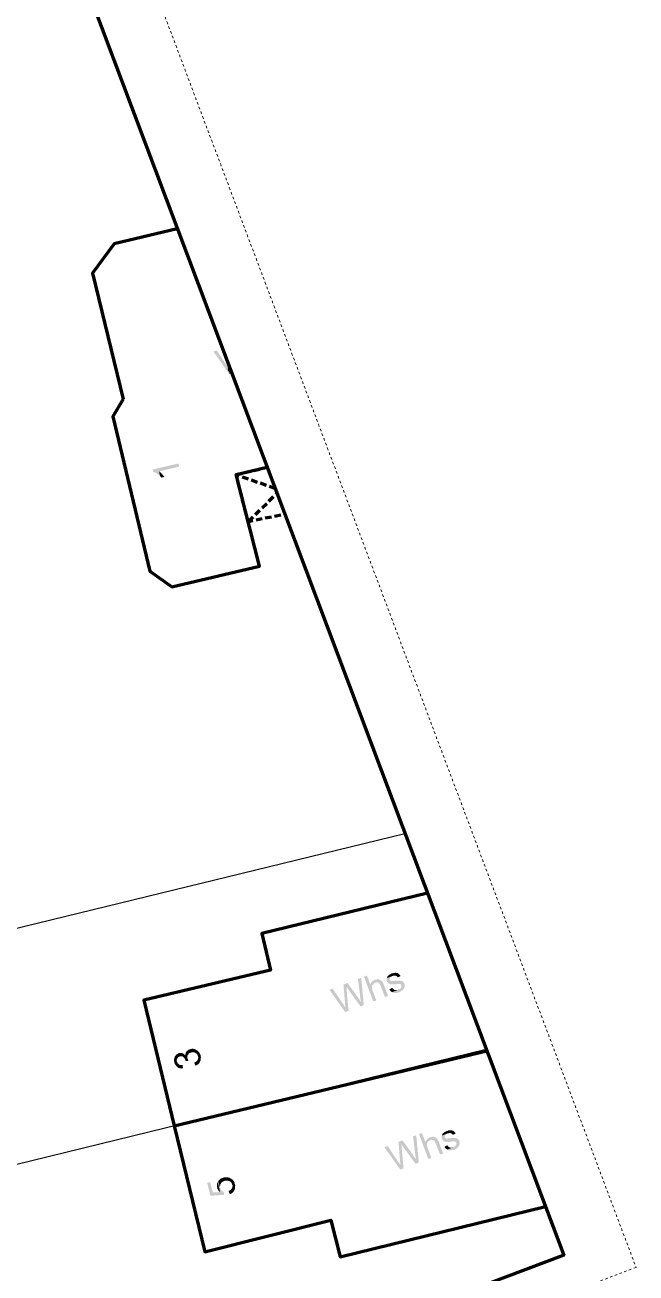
# Model space of a CAD drawing. Header units: metres. Extents: x -47 to 309, y -25 to 105.
# Drawn here: x 187.15 to 211.33, y 1.85 to 51.2 of the extents above; entities that cross this region are included whole.
import ezdxf

# ---------------------------------------------------------------- set-up
doc = ezdxf.new("R2010")
doc.units = ezdxf.units.M
doc.linetypes.add('AUSGEZOGEN', pattern=[0])
doc.linetypes.add('PUNKT2_S9', pattern=[0.001, 0, -0.001])
doc.layers.add('XR$1$STANDARD_1', color=7, linetype='AUSGEZOGEN', lineweight=25)

msp = doc.modelspace()

# ---------------------------------------------------------------- hatches: boundary and pattern name
at = {"layer": 'XR$1$STANDARD_1', "linetype": 'AUSGEZOGEN', "lineweight": 140, "transparency": 33554687}
h = msp.add_hatch(color=7, dxfattribs=at)
h.set_gradient(color2=(0, 0, 0), one_color=1)
h.paths.add_polyline_path([(194.7382, 38.3294), (194.6094, 38.2809), (195.2364, 37.3976), (195.2436, 37.5586), (195.2287, 37.5982), (195.2076, 37.6242), (195.2001, 37.644), (195.179, 37.67), (195.1678, 37.6997), (195.1504, 37.7158), (195.1293, 37.7417)], flags=0)
h = msp.add_hatch(color=7, dxfattribs=at)
h.set_gradient(color2=(0, 0, 0), one_color=1)
h.paths.add_polyline_path([(195.3256, 37.4312), (195.2364, 37.3976), (195.2436, 37.5586), (195.2733, 37.5698), (195.3125, 37.4658)], flags=0)
h = msp.add_hatch(color=7, dxfattribs=at)
h.set_gradient(color2=(0, 0, 0), one_color=1)
h.paths.add_polyline_path([(195.3125, 37.4658), (195.2436, 37.5586), (195.2733, 37.5698), (195.2957, 37.5104)], flags=0)
h = msp.add_hatch(color=7, dxfattribs=at)
h.set_gradient(color2=(0, 0, 0), one_color=1)
h.paths.add_polyline_path([(192.2043, 33.6196), (192.2243, 33.5367), (192.228, 33.5268), (192.2516, 33.5243), (192.2788, 33.512), (192.3061, 33.4997), (192.3334, 33.4873), (192.3606, 33.475), (192.3817, 33.449), (192.4053, 33.4466), (192.4264, 33.4206), (192.4437, 33.4045), (192.471, 33.3922), (192.4921, 33.3662), (192.4584, 33.5457), (193.2582, 33.7341), (193.2233, 33.8567)], flags=0)
h = msp.add_hatch(color=7, dxfattribs=at)
h.set_gradient(color2=(0, 0, 0), one_color=1)
h.paths.add_polyline_path([(192.4921, 33.3662), (192.5095, 33.3501), (192.5306, 33.3241), (192.5517, 33.2982), (192.6643, 33.3293), (192.6532, 33.359), (192.6358, 33.3751), (192.6147, 33.4011), (192.5973, 33.4171), (192.5762, 33.4431), (192.5725, 33.453), (192.5415, 33.4753), (192.5241, 33.4913), (192.503, 33.5173), (192.4757, 33.5297), (192.4584, 33.5457)], flags=0)
h = msp.add_hatch(color=7, dxfattribs=at)
h.set_gradient(color2=(0, 0, 0), one_color=1)
h.paths.add_polyline_path([(200.4574, 13.5228), (200.3286, 13.4743), (200.419, 12.7845), (200.4091, 12.7808), (200.4203, 12.7511), (200.4178, 12.7275), (200.4191, 12.6941), (200.4303, 12.6644), (200.4316, 12.6309), (200.4391, 12.6111), (200.4404, 12.5777), (200.4478, 12.5579), (200.4308, 12.3931), (200.5595, 12.4417)], flags=0)
h = msp.add_hatch(color=7, dxfattribs=at)
h.set_gradient(color2=(0, 0, 0), one_color=1)
h.paths.add_polyline_path([(200.6851, 13.6087), (200.5663, 13.5639), (200.9358, 12.5835), (201.0546, 12.6283), (200.8979, 13.0442), (200.8966, 13.0776), (200.8854, 13.1073), (200.8841, 13.1408), (200.8766, 13.1606), (200.8791, 13.1841), (200.8914, 13.2114), (200.9037, 13.2387), (200.9198, 13.256), (200.9359, 13.2734), (200.9619, 13.2945), (200.9878, 13.3156), (201.0077, 13.3231), (200.8158, 13.2621)], flags=0)
h = msp.add_hatch(color=7, dxfattribs=at)
h.set_gradient(color2=(0, 0, 0), one_color=1)
h.paths.add_polyline_path([(200.9963, 13.4432), (200.9864, 13.4395), (200.9703, 13.4221), (200.9406, 13.4109), (200.9146, 13.3898), (200.8948, 13.3823), (200.8825, 13.3551), (200.8565, 13.334), (200.8404, 13.3166), (200.8281, 13.2893), (200.8158, 13.2621), (201.0077, 13.3231), (201.0572, 13.3417), (201.0807, 13.3393), (201.1141, 13.3406), (201.1414, 13.3282), (201.1452, 13.3183), (201.1588, 13.3122), (201.1799, 13.2862), (201.1973, 13.2701), (201.2196, 13.2107), (201.4012, 12.7589), (201.5201, 12.8037), (201.3372, 13.2889), (201.3161, 13.3149), (201.2974, 13.3644), (201.2763, 13.3904), (201.259, 13.4065), (201.2453, 13.4126), (201.228, 13.4287), (201.2007, 13.4411), (201.1734, 13.4534), (201.1499, 13.4558), (201.1362, 13.462), (201.1127, 13.4644), (201.0793, 13.4632), (201.0297, 13.4445)], flags=0)
h = msp.add_hatch(color=7, dxfattribs=at)
h.set_gradient(color2=(0, 0, 0), one_color=1)
h.paths.add_polyline_path([(201.4694, 13.5084), (201.4669, 13.4849), (201.4608, 13.4712), (201.462, 13.4378), (201.4596, 13.4142), (201.4783, 13.3647), (201.4994, 13.3387), (201.5167, 13.3227), (201.5378, 13.2967), (201.5552, 13.2806), (201.5825, 13.2683), (201.606, 13.2658), (201.6432, 13.2572), (201.663, 13.2647), (201.6865, 13.2623), (201.7101, 13.2598), (201.7435, 13.2611), (201.767, 13.2587), (201.8104, 13.2637), (201.8438, 13.265), (201.8735, 13.2762), (201.9169, 13.2812), (201.9404, 13.2788), (201.964, 13.2764), (201.9875, 13.2739), (202.011, 13.2715), (202.0321, 13.2455), (202.0545, 13.1861), (202.0422, 13.1588), (202.0299, 13.1315), (202.0237, 13.1179), (202.0076, 13.1005), (201.9816, 13.0794), (201.9519, 13.0682), (201.9259, 13.0471), (201.6784, 12.9538), (201.7056, 12.9415), (201.7329, 12.9291), (201.7565, 12.9267), (201.7837, 12.9144), (201.8134, 12.9256), (201.837, 12.9231), (201.8704, 12.9244), (201.9001, 12.9356), (201.9336, 12.9369), (201.9831, 12.9556), (202.0091, 12.9767), (202.0388, 12.9879), (202.0548, 13.0052), (202.0845, 13.0164), (202.1006, 13.0338), (202.1229, 13.0648), (202.1389, 13.0822), (202.1513, 13.1094), (202.1636, 13.1367), (202.1661, 13.1603), (202.1722, 13.1739), (202.1747, 13.1974), (202.1734, 13.2309), (202.1758, 13.2544), (202.1534, 13.3138), (202.1323, 13.3398), (202.1149, 13.3559), (202.0938, 13.3819), (202.0802, 13.388), (202.0529, 13.4004), (202.0257, 13.4127), (201.9922, 13.4114), (201.9786, 13.4176), (201.9588, 13.4101), (201.9253, 13.4088), (201.9018, 13.4113), (201.8684, 13.41), (201.8349, 13.4087), (201.7916, 13.4036), (201.7482, 13.3986), (201.7148, 13.3973), (201.695, 13.3899), (201.6715, 13.3923), (201.638, 13.391), (201.6206, 13.4071), (201.6033, 13.4231), (201.5859, 13.4392), (201.5784, 13.459), (201.5871, 13.4962), (201.5994, 13.5235), (201.6093, 13.5272), (201.6254, 13.5446), (201.6414, 13.5619), (201.6711, 13.5731), (201.707, 13.598)], flags=0)
h = msp.add_hatch(color=7, dxfattribs=at)
h.set_gradient(color2=(0, 0, 0), one_color=1)
h.paths.add_polyline_path([(201.6598, 13.6933), (201.6338, 13.6722), (201.5843, 13.6535), (201.5583, 13.6324), (201.5324, 13.6113), (201.5163, 13.5939), (201.4903, 13.5728), (201.494, 13.5629), (201.4817, 13.5357), (201.4694, 13.5084), (201.7169, 13.6017), (201.7504, 13.603), (201.7702, 13.6105), (201.8036, 13.6118), (201.8309, 13.5994), (201.8445, 13.5932), (201.8718, 13.5809), (201.8892, 13.5648), (201.9004, 13.5351), (202.0155, 13.5898), (202.008, 13.6096), (201.9869, 13.6356), (201.9695, 13.6517), (201.9522, 13.6677), (201.9311, 13.6937), (201.9038, 13.7061), (201.8803, 13.7085), (201.8431, 13.7171), (201.8195, 13.7195), (201.796, 13.722), (201.7762, 13.7145), (201.7428, 13.7132), (201.6932, 13.6946)], flags=0)
h = msp.add_hatch(color=7, dxfattribs=at)
h.set_gradient(color2=(0, 0, 0), one_color=1)
h.paths.add_polyline_path([(199.3284, 13.0973), (199.1997, 13.0488), (199.8267, 12.1655), (199.8338, 12.3265), (199.8189, 12.3661), (199.7978, 12.3921), (199.7903, 12.4119), (199.7692, 12.4379), (199.7581, 12.4676), (199.7407, 12.4836), (199.7196, 12.5096)], flags=0)
h = msp.add_hatch(color=7, dxfattribs=at)
h.set_gradient(color2=(0, 0, 0), one_color=1)
h.paths.add_polyline_path([(199.9127, 13.3175), (199.7543, 13.2578), (199.8162, 12.5234), (199.8199, 12.5135), (199.8137, 12.4999), (199.8212, 12.4801), (199.8225, 12.4466), (199.8238, 12.4132), (199.8288, 12.3698), (199.8338, 12.3265), (199.8267, 12.1655), (199.9554, 12.214), (199.8797, 13.045), (199.8896, 13.0487), (199.8784, 13.0784), (199.8809, 13.102), (199.8796, 13.1354), (199.8684, 13.1651)], flags=0)
h = msp.add_hatch(color=7, dxfattribs=at)
h.set_gradient(color2=(0, 0, 0), one_color=1)
h.paths.add_polyline_path([(199.9127, 13.3175), (199.8684, 13.1651), (199.8857, 13.149), (199.9031, 13.133), (199.9143, 13.1032), (199.9391, 13.0674), (200.4308, 12.3931), (200.4478, 12.5579), (200.4267, 12.5839), (200.4193, 12.6037), (200.3982, 12.6297), (200.3907, 12.6495), (200.3696, 12.6754), (200.3584, 12.7051), (200.341, 12.7212), (200.3298, 12.7509), (200.3087, 12.7769), (200.2876, 12.8029), (200.2703, 12.819), (200.2591, 12.8487), (200.238, 12.8746)], flags=0)
h = msp.add_hatch(color=7, dxfattribs=at)
h.set_gradient(color2=(0, 0, 0), one_color=1)
h.paths.add_polyline_path([(201.6818, 13.1248), (201.5704, 13.0602), (201.5841, 13.054), (201.5953, 13.0243), (201.6126, 13.0082), (201.6337, 12.9822), (201.661, 12.9699), (201.6784, 12.9538), (201.9259, 13.0471), (201.8925, 13.0458), (201.8628, 13.0346), (201.8294, 13.0334), (201.8058, 13.0358), (201.7823, 13.0382), (201.7649, 13.0543), (201.7376, 13.0666), (201.7203, 13.0827), (201.7029, 13.0988)], flags=0)
h = msp.add_hatch(color=7, dxfattribs=at)
h.set_gradient(color2=(0, 0, 0), one_color=1)
h.paths.add_polyline_path([(193.0645, 10.1823), (193.072, 10.1625), (193.0733, 10.129), (193.0944, 10.1031), (193.1056, 10.0734), (193.123, 10.0573), (193.1441, 10.0313), (193.1614, 10.0152), (193.1788, 9.9992), (193.1825, 9.9893), (193.2098, 9.9769), (193.1673, 10.2097), (193.1598, 10.2295), (193.1585, 10.263), (193.161, 10.2865), (193.1733, 10.3138), (193.1857, 10.341), (193.1918, 10.3547), (193.2079, 10.372), (193.2339, 10.3931), (193.3032, 10.4193), (193.3267, 10.4168), (193.3602, 10.4181), (193.3837, 10.4157), (193.4011, 10.3996), (193.4321, 10.3774), (193.4358, 10.3675), (193.4532, 10.3514), (193.4743, 10.3254), (193.5041, 10.2462), (193.4542, 10.4988), (193.4368, 10.5149), (193.4095, 10.5272), (193.3823, 10.5395), (193.3686, 10.5457), (193.3451, 10.5482), (193.3117, 10.5469), (193.2881, 10.5493), (193.2547, 10.548), (193.2052, 10.5293), (193.1792, 10.5082), (193.1495, 10.497), (193.1334, 10.4797), (193.1272, 10.466), (193.1112, 10.4487), (193.0951, 10.4313), (193.0827, 10.404), (193.0704, 10.3768), (193.0618, 10.3396), (193.0556, 10.326), (193.0532, 10.3024), (193.0545, 10.269), (193.052, 10.2454), (193.0533, 10.212)], flags=0)
h = msp.add_hatch(color=7, dxfattribs=at)
h.set_gradient(color2=(0, 0, 0), one_color=1)
h.paths.add_polyline_path([(193.5116, 10.2264), (193.6218, 10.234), (193.5882, 10.3231), (193.5185, 10.5683), (193.5061, 10.541), (193.5037, 10.5175), (193.4951, 10.4803), (193.4926, 10.4567), (193.4753, 10.4728), (193.4542, 10.4988), (193.5041, 10.2462)], flags=0)
h = msp.add_hatch(color=7, dxfattribs=at)
h.set_gradient(color2=(0, 0, 0), one_color=1)
h.paths.add_polyline_path([(193.5185, 10.5683), (193.5882, 10.3231), (193.5808, 10.3429), (193.5795, 10.3764), (193.5819, 10.3999), (193.5806, 10.4334), (193.593, 10.4606), (193.609, 10.478), (193.6152, 10.4916), (193.6375, 10.5226), (193.6535, 10.54), (193.7427, 10.5736), (193.7662, 10.5712), (193.7959, 10.5824), (193.8194, 10.5799), (193.8566, 10.5713), (193.8839, 10.559), (193.9013, 10.5429), (193.9285, 10.5305), (193.9459, 10.5145), (193.967, 10.4885), (193.9745, 10.4687), (193.9956, 10.4427), (193.9968, 10.4093), (194.0629, 10.174), (194.079, 10.1914), (194.0814, 10.2149), (194.0937, 10.2422), (194.1061, 10.2695), (194.1085, 10.293), (194.111, 10.3166), (194.1097, 10.35), (194.1121, 10.3735), (194.1108, 10.407), (194.0996, 10.4367), (194.102, 10.4602), (194.0797, 10.5197), (194.0623, 10.5357), (194.0511, 10.5654), (194.0337, 10.5815), (194.0126, 10.6075), (193.9953, 10.6236), (193.9742, 10.6495), (193.9469, 10.6619), (193.9196, 10.6742), (193.8923, 10.6866), (193.8651, 10.6989), (193.8378, 10.7112), (193.8143, 10.7137), (193.7907, 10.7161), (193.7573, 10.7148), (193.7276, 10.7036), (193.704, 10.7061), (193.605, 10.6687), (193.5889, 10.6514), (193.5729, 10.634), (193.5469, 10.6129), (193.5308, 10.5955)], flags=0)
h = msp.add_hatch(color=7, dxfattribs=at)
h.set_gradient(color2=(0, 0, 0), one_color=1)
h.paths.add_polyline_path([(193.8523, 10.1625), (193.8971, 10.0437), (193.9367, 10.0586), (193.9627, 10.0797), (193.9825, 10.0872), (194.0085, 10.1083), (194.0246, 10.1257), (194.0505, 10.1468), (194.0629, 10.174), (193.9968, 10.4093), (194.008, 10.3796), (194.0056, 10.356), (194.0032, 10.3325), (193.9946, 10.2953), (193.9785, 10.2779), (193.9822, 10.268), (193.9661, 10.2507), (193.9501, 10.2333), (193.934, 10.2159), (193.908, 10.1948), (193.8783, 10.1836)], flags=0)
h = msp.add_hatch(color=7, dxfattribs=at)
h.set_gradient(color2=(0, 0, 0), one_color=1)
h.paths.add_polyline_path([(193.2098, 9.9769), (193.2272, 9.9608), (193.2507, 9.9584), (193.278, 9.9461), (193.3114, 9.9474), (193.3387, 9.935), (193.3721, 9.9363), (193.4056, 9.9376), (193.3905, 10.0676), (193.3768, 10.0738), (193.3434, 10.0725), (193.31, 10.0712), (193.2864, 10.0737), (193.2592, 10.086), (193.2418, 10.1021), (193.2244, 10.1181), (193.1972, 10.1305), (193.1673, 10.2097)], flags=0)
h = msp.add_hatch(color=7, dxfattribs=at)
h.set_gradient(color2=(0, 0, 0), one_color=1)
h.paths.add_polyline_path([(203.8365, 7.4678), (203.8106, 7.4467), (203.761, 7.428), (203.7351, 7.4069), (203.7091, 7.3858), (203.693, 7.3685), (203.667, 7.3474), (203.6708, 7.3375), (203.6584, 7.3102), (203.6461, 7.2829), (203.8937, 7.3762), (203.9271, 7.3775), (203.9469, 7.385), (203.9803, 7.3863), (204.0076, 7.3739), (204.0213, 7.3678), (204.0485, 7.3554), (204.0659, 7.3394), (204.0771, 7.3096), (204.1922, 7.3643), (204.1847, 7.3841), (204.1636, 7.4101), (204.1463, 7.4262), (204.1289, 7.4423), (204.1078, 7.4682), (204.0805, 7.4806), (204.057, 7.483), (204.0198, 7.4916), (203.9963, 7.4941), (203.9727, 7.4965), (203.9529, 7.489), (203.9195, 7.4877), (203.87, 7.4691)], flags=0)
h = msp.add_hatch(color=7, dxfattribs=at)
h.set_gradient(color2=(0, 0, 0), one_color=1)
h.paths.add_polyline_path([(202.0894, 7.0921), (201.931, 7.0323), (201.9929, 6.2979), (201.9966, 6.288), (201.9905, 6.2744), (201.9979, 6.2546), (201.9992, 6.2211), (202.0005, 6.1877), (202.0055, 6.1444), (202.0106, 6.101), (202.0034, 5.94), (202.1321, 5.9885), (202.0564, 6.8195), (202.0663, 6.8232), (202.0552, 6.8529), (202.0576, 6.8765), (202.0563, 6.9099), (202.0451, 6.9396)], flags=0)
h = msp.add_hatch(color=7, dxfattribs=at)
h.set_gradient(color2=(0, 0, 0), one_color=1)
h.paths.add_polyline_path([(202.0894, 7.0921), (202.0451, 6.9396), (202.0625, 6.9236), (202.0798, 6.9075), (202.091, 6.8778), (202.1159, 6.8419), (202.6075, 6.1677), (202.6246, 6.3324), (202.6035, 6.3584), (202.596, 6.3782), (202.5749, 6.4042), (202.5674, 6.424), (202.5463, 6.45), (202.5351, 6.4797), (202.5178, 6.4957), (202.5066, 6.5255), (202.4855, 6.5514), (202.4644, 6.5774), (202.447, 6.5935), (202.4358, 6.6232), (202.4147, 6.6492)], flags=0)
h = msp.add_hatch(color=7, dxfattribs=at)
h.set_gradient(color2=(0, 0, 0), one_color=1)
h.paths.add_polyline_path([(202.6341, 7.2973), (202.5054, 7.2488), (202.5957, 6.559), (202.5858, 6.5553), (202.597, 6.5256), (202.5945, 6.5021), (202.5958, 6.4686), (202.607, 6.4389), (202.6083, 6.4055), (202.6158, 6.3857), (202.6171, 6.3522), (202.6246, 6.3324), (202.6075, 6.1677), (202.7362, 6.2162)], flags=0)
h = msp.add_hatch(color=7, dxfattribs=at)
h.set_gradient(color2=(0, 0, 0), one_color=1)
h.paths.add_polyline_path([(202.8619, 7.3832), (202.743, 7.3384), (203.1125, 6.358), (203.2314, 6.4028), (203.0746, 6.8187), (203.0733, 6.8522), (203.0621, 6.8819), (203.0608, 6.9153), (203.0534, 6.9351), (203.0558, 6.9587), (203.0681, 6.9859), (203.0805, 7.0132), (203.0966, 7.0306), (203.1126, 7.0479), (203.1386, 7.069), (203.1646, 7.0901), (203.1844, 7.0976), (202.9925, 7.0366)], flags=0)
h = msp.add_hatch(color=7, dxfattribs=at)
h.set_gradient(color2=(0, 0, 0), one_color=1)
h.paths.add_polyline_path([(203.173, 7.2177), (203.1631, 7.214), (203.1471, 7.1966), (203.1173, 7.1854), (203.0914, 7.1643), (203.0716, 7.1569), (203.0592, 7.1296), (203.0333, 7.1085), (203.0172, 7.0911), (203.0048, 7.0638), (202.9925, 7.0366), (203.1844, 7.0976), (203.2339, 7.1163), (203.2574, 7.1138), (203.2909, 7.1151), (203.3181, 7.1028), (203.3219, 7.0929), (203.3355, 7.0867), (203.3566, 7.0607), (203.374, 7.0446), (203.3964, 6.9852), (203.578, 6.5334), (203.6968, 6.5782), (203.5139, 7.0635), (203.4928, 7.0894), (203.4742, 7.1389), (203.4531, 7.1649), (203.4357, 7.181), (203.4221, 7.1872), (203.4047, 7.2032), (203.3774, 7.2156), (203.3501, 7.2279), (203.3266, 7.2304), (203.313, 7.2365), (203.2894, 7.239), (203.256, 7.2377), (203.2065, 7.219)], flags=0)
h = msp.add_hatch(color=7, dxfattribs=at)
h.set_gradient(color2=(0, 0, 0), one_color=1)
h.paths.add_polyline_path([(203.6461, 7.2829), (203.6436, 7.2594), (203.6375, 7.2457), (203.6388, 7.2123), (203.6363, 7.1888), (203.655, 7.1392), (203.6761, 7.1133), (203.6935, 7.0972), (203.7146, 7.0712), (203.7319, 7.0552), (203.7592, 7.0428), (203.7827, 7.0404), (203.8199, 7.0318), (203.8397, 7.0392), (203.8633, 7.0368), (203.8868, 7.0344), (203.9202, 7.0356), (203.9438, 7.0332), (203.9871, 7.0382), (204.0206, 7.0395), (204.0503, 7.0507), (204.0936, 7.0558), (204.1172, 7.0533), (204.1407, 7.0509), (204.1642, 7.0484), (204.1878, 7.046), (204.2089, 7.02), (204.2313, 6.9606), (204.2189, 6.9333), (204.2066, 6.9061), (204.2004, 6.8924), (204.1843, 6.8751), (204.1584, 6.854), (204.1286, 6.8428), (204.1027, 6.8217), (203.8551, 6.7284), (203.8824, 6.716), (203.9096, 6.7037), (203.9332, 6.7012), (203.9605, 6.6889), (203.9902, 6.7001), (204.0137, 6.6977), (204.0471, 6.6989), (204.0768, 6.7101), (204.1103, 6.7114), (204.1598, 6.7301), (204.1858, 6.7512), (204.2155, 6.7624), (204.2316, 6.7798), (204.2613, 6.791), (204.2773, 6.8083), (204.2996, 6.8393), (204.3157, 6.8567), (204.328, 6.884), (204.3403, 6.9112), (204.3428, 6.9348), (204.349, 6.9484), (204.3514, 6.972), (204.3501, 7.0054), (204.3525, 7.0289), (204.3301, 7.0883), (204.309, 7.1143), (204.2917, 7.1304), (204.2706, 7.1564), (204.2569, 7.1625), (204.2297, 7.1749), (204.2024, 7.1872), (204.169, 7.1859), (204.1553, 7.1921), (204.1355, 7.1846), (204.1021, 7.1833), (204.0785, 7.1858), (204.0451, 7.1845), (204.0117, 7.1832), (203.9683, 7.1782), (203.925, 7.1731), (203.8915, 7.1718), (203.8717, 7.1644), (203.8482, 7.1668), (203.8147, 7.1655), (203.7974, 7.1816), (203.78, 7.1977), (203.7626, 7.2137), (203.7552, 7.2336), (203.7638, 7.2707), (203.7761, 7.298), (203.786, 7.3017), (203.8021, 7.3191), (203.8182, 7.3365), (203.8479, 7.3477), (203.8838, 7.3725)], flags=0)
h = msp.add_hatch(color=7, dxfattribs=at)
h.set_gradient(color2=(0, 0, 0), one_color=1)
h.paths.add_polyline_path([(201.5052, 6.8718), (201.3764, 6.8233), (202.0034, 5.94), (202.0106, 6.101), (201.9956, 6.1406), (201.9745, 6.1666), (201.9671, 6.1864), (201.946, 6.2124), (201.9348, 6.2421), (201.9174, 6.2582), (201.8963, 6.2841)], flags=0)
h = msp.add_hatch(color=7, dxfattribs=at)
h.set_gradient(color2=(0, 0, 0), one_color=1)
h.paths.add_polyline_path([(203.8585, 6.8993), (203.7472, 6.8347), (203.7608, 6.8285), (203.772, 6.7988), (203.7894, 6.7827), (203.8105, 6.7568), (203.8377, 6.7444), (203.8551, 6.7284), (204.1027, 6.8217), (204.0692, 6.8204), (204.0395, 6.8092), (204.0061, 6.8079), (203.9825, 6.8103), (203.959, 6.8128), (203.9416, 6.8288), (203.9144, 6.8412), (203.897, 6.8572), (203.8796, 6.8733)], flags=0)
h = msp.add_hatch(color=7, dxfattribs=at)
h.set_gradient(color2=(0, 0, 0), one_color=1)
h.paths.add_polyline_path([(194.3644, 5.4132), (194.4878, 4.9056), (195.0291, 4.9399), (195.0177, 5.0601), (195.0041, 5.0662), (194.9768, 5.0786), (194.9495, 5.0909), (194.9284, 5.1169), (194.9073, 5.1429), (194.8775, 5.2221), (194.7941, 5.4734), (194.7817, 5.4461), (194.874, 5.0512), (194.5867, 5.0333), (194.477, 5.4444)], flags=0)
h = msp.add_hatch(color=7, dxfattribs=at)
h.set_gradient(color2=(0, 0, 0), one_color=1)
h.paths.add_polyline_path([(194.7635, 5.2244), (194.7573, 5.2108), (194.776, 5.1612), (194.7971, 5.1353), (194.8046, 5.1155), (194.8257, 5.0895), (194.843, 5.0734), (194.874, 5.0512), (194.7817, 5.4461), (194.7694, 5.4189), (194.757, 5.3916), (194.7546, 5.3681), (194.7522, 5.3445), (194.7535, 5.3111), (194.751, 5.2875), (194.7523, 5.2541)], flags=0)
h = msp.add_hatch(color=7, dxfattribs=at)
h.set_gradient(color2=(0, 0, 0), one_color=1)
h.paths.add_polyline_path([(194.7941, 5.4734), (194.8775, 5.2221), (194.8737, 5.232), (194.8724, 5.2654), (194.865, 5.2852), (194.8773, 5.3125), (194.876, 5.346), (194.8884, 5.3732), (194.9044, 5.3906), (194.9106, 5.4042), (194.9267, 5.4216), (194.9527, 5.4427), (194.9687, 5.4601), (195.0579, 5.4937), (195.0876, 5.5049), (195.121, 5.5062), (195.1445, 5.5037), (195.178, 5.505), (195.2053, 5.4927), (195.2288, 5.4902), (195.2462, 5.4742), (195.2598, 5.468), (195.2871, 5.4556), (195.3044, 5.4396), (195.3255, 5.4136), (195.3554, 5.3344), (195.2955, 5.5832), (195.2683, 5.5956), (195.2645, 5.6055), (195.2373, 5.6178), (195.2137, 5.6203), (195.1864, 5.6326), (195.153, 5.6313), (195.1295, 5.6337), (195.096, 5.6325), (195.0725, 5.6349), (195.039, 5.6336), (194.8905, 5.5776), (194.8645, 5.5565), (194.8485, 5.5391), (194.8324, 5.5218), (194.8064, 5.5007)], flags=0)
h = msp.add_hatch(color=7, dxfattribs=at)
h.set_gradient(color2=(0, 0, 0), one_color=1)
h.paths.add_polyline_path([(195.2072, 5.0975), (195.2557, 4.9688), (195.325, 4.9949), (195.351, 5.016), (195.367, 5.0334), (195.3831, 5.0508), (195.4091, 5.0719), (195.4252, 5.0892), (195.4375, 5.1165), (195.4499, 5.1438), (195.4523, 5.1673), (195.4646, 5.1946), (195.4671, 5.2181), (195.4695, 5.2417), (195.4682, 5.2751), (195.4707, 5.2986), (195.4694, 5.3321), (195.4432, 5.4014), (195.4457, 5.4249), (195.4246, 5.4509), (195.4134, 5.4806), (195.396, 5.4967), (195.3848, 5.5264), (195.3674, 5.5425), (195.3402, 5.5548), (195.3228, 5.5709), (195.2955, 5.5832), (195.3554, 5.3344), (195.3666, 5.3047), (195.3642, 5.2811), (195.3617, 5.2576), (195.3531, 5.2204), (195.337, 5.203), (195.3247, 5.1758), (195.3086, 5.1584), (195.2926, 5.141), (195.2666, 5.1199), (195.2369, 5.1087)], flags=0)

# ---------------------------------------------------------------- linework, layer by layer
at = {"layer": 'XR$1$STANDARD_1', "color": 62, "linetype": 'AUSGEZOGEN', "lineweight": 140, "transparency": 33554687}
for p, q in [((195.2322, 37.6787), (195.2322, 37.6787)), ((195.2335, 37.6453), (195.2677, 37.5847)), ((195.2335, 37.6453), (195.2335, 37.6453)), ((195.2602, 37.6045), (195.2335, 37.6453)), ((195.2602, 37.6045), (195.2335, 37.6453)), ((195.2386, 37.6019), (195.2882, 37.5302)), ((195.2386, 37.6019), (195.2386, 37.6019)), ((195.2808, 37.55), (195.2386, 37.6019)), ((195.2808, 37.55), (195.2386, 37.6019)), ((195.2957, 37.5104), (195.2436, 37.5586))]:
    msp.add_line(p, q, dxfattribs=at)
at = {"layer": 'XR$1$STANDARD_1', "color": 7, "linetype": 'AUSGEZOGEN', "lineweight": 140, "transparency": 33554687}
for p, q in [((196.2114, 33.5805), (196.4504, 33.6366)), ((196.5729, 33.6715), (196.7289, 33.7077)), ((195.5143, 33.4195), (195.7236, 33.4645)), ((195.6415, 32.902), (195.5816, 33.1509)), ((195.7523, 33.3283), (195.9865, 33.2469)), ((195.8461, 33.4993), (196.0851, 33.5555)), ((196.1018, 33.2112), (196.3397, 33.1199)), ((196.4649, 33.0879), (196.6991, 33.0065)), ((195.7325, 32.5405), (195.6727, 32.7893)), ((196.8181, 32.9609), (197.0387, 32.8857)), ((197.0751, 32.6393), (197.1171, 32.6778)), ((195.8236, 32.1789), (195.7575, 32.4142)), ((196.5396, 32.1095), (196.7239, 32.2807)), ((196.8042, 32.3676), (196.9848, 32.5487)), ((195.9146, 31.8174), (195.8485, 32.0526)), ((195.9819, 31.5487), (196.1884, 31.751)), ((196.2787, 31.8415), (196.4493, 32.0189)), ((196.5366, 31.6673), (196.2977, 31.6112)), ((196.9056, 31.7385), (196.6629, 31.6923)), ((197.2746, 31.8097), (197.0319, 31.7635)), ((197.4306, 31.8459), (197.3972, 31.8446))]:
    msp.add_line(p, q, dxfattribs=at)
at = {"layer": 'XR$1$STANDARD_1', "color": 7, "linetype": 'AUSGEZOGEN', "lineweight": -3, "transparency": 33554687}
msp.add_line((185.5006, 15.1577), (202.1857, 19.2296), dxfattribs=at)
at = {"layer": 'XR$1$STANDARD_1', "color": 7, "linetype": 'PUNKT2_S9', "lineweight": 13, "transparency": 33554687}
msp.add_lwpolyline([(104.7989, 74.1714), (174.2871, 100.3614), (211.3326, 2.071), (141.8444, -24.119), (104.7989, 74.1714)], close=True, dxfattribs=at)
at = {"layer": 'XR$1$STANDARD_1', "color": 7, "linetype": 'AUSGEZOGEN', "lineweight": 200, "transparency": 33554687}
msp.add_lwpolyline([(109.9508, 64.403), (155.5735, 81.5981), (152.4868, 89.7878), (172.7284, 97.4168), (208.4809, 2.5569), (142.6167, -22.2672), (109.9508, 64.403)], close=True, dxfattribs=at)
at = {"layer": 'XR$1$STANDARD_1', "color": 7, "linetype": 'AUSGEZOGEN', "lineweight": 140, "transparency": 33554687}
for points in [[(193.1757, 43.1352), (190.6833, 42.5465), (189.8306, 41.3881), (191.0317, 36.4009)], [(191.0317, 36.4009), (190.6327, 35.719), (192.0921, 29.5963), (192.9664, 28.9871), (196.4283, 29.7943), (195.5143, 33.4195), (196.7289, 33.7077)], [(195.5468, 33.2734), (195.5143, 33.4195), (195.6333, 33.3739)], [(196.1714, 31.5862), (195.9819, 31.5487), (195.9396, 31.6911)], [(203.0777, 16.8628), (196.528, 15.2764), (196.8722, 13.8228), (191.8577, 12.634), (193.0514, 7.6666), (205.4254, 10.6339)], [(193.0514, 7.6666), (194.2723, 2.6868), (199.2607, 3.9449), (199.6285, 2.4889), (207.7469, 4.4743)]]:
    msp.add_lwpolyline(points, dxfattribs=at)
at = {"layer": 'XR$1$STANDARD_1', "color": 7, "linetype": 'AUSGEZOGEN', "lineweight": -3, "transparency": 33554687}
msp.add_lwpolyline([(205.4067, 10.6834), (186.0609, 5.9593), (185.5006, 15.1577)], dxfattribs=at)

doc.saveas('drawing.dxf')
